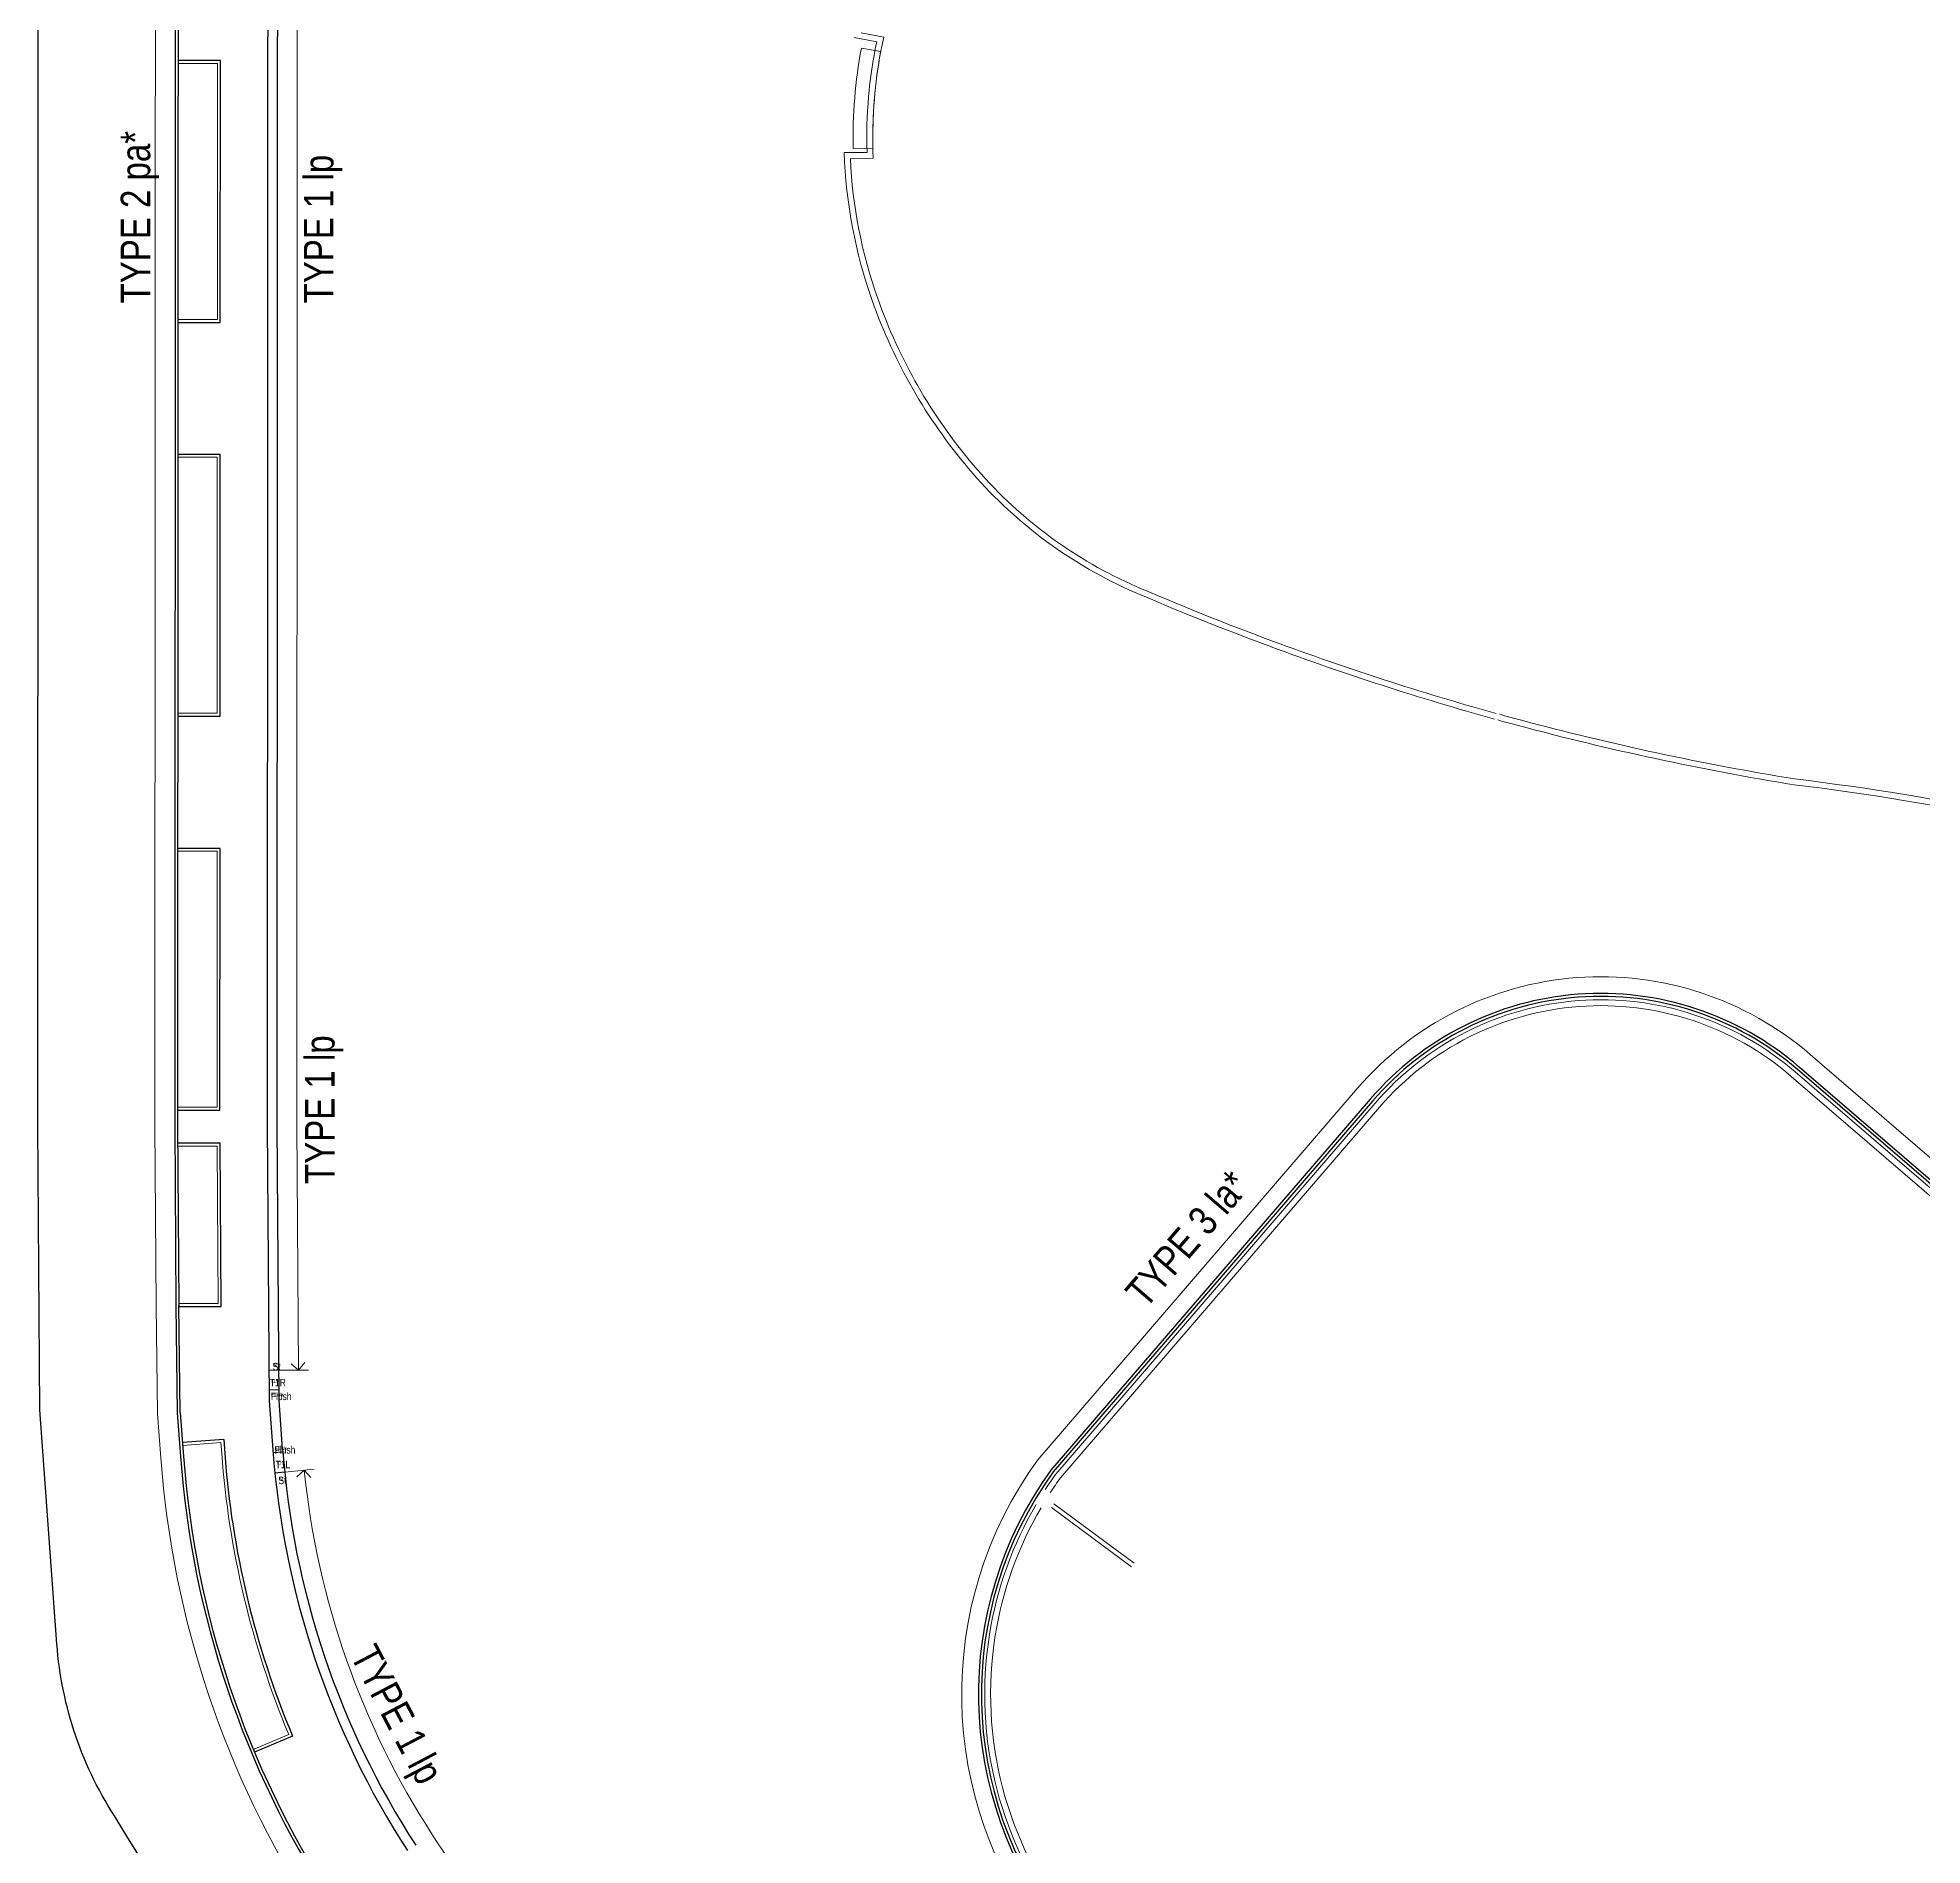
# Model space of a CAD drawing. Extents: x 832756 to 834508, y 817753 to 818399.
# Drawn here: x 833954.7 to 834050.4, y 817843.3 to 817935.1 of the extents above; entities that cross this region are included whole.
import ezdxf

# ---------------------------------------------------------------- set-up
doc = ezdxf.new("R2010")
doc.units = 0
doc.header["$MEASUREMENT"] = 0
doc.linetypes.add('ACAD_ISO02W100', pattern=[15, 12, -3])
for name, color, linetype, lineweight in [('000-PAV-Concrete-b', 1, 'Continuous', 25), ('000-PAV-Reused tiles-b', 3, 'Continuous', 15), ('000-PAV-Tree pits-b', 5, 'Continuous', 9), ('000-West8 - Transition pieces', 2, 'Continuous', 30), ('000-West8 - Transition pieces @ 0.25', 2, 'Continuous', 30), ('000-West8 - Transition pieces @ 0.5', 2, 'Continuous', 30), ('020-gutter-b-a', 8, 'ACAD_ISO02W100', 9), ('KERBS TYPE', 3, 'Continuous', 0)]:
    doc.layers.add(name, color=color, linetype=linetype, lineweight=lineweight)
doc.styles.add('base plan(mm)$0$SWIS721 LT', font='swiss.ttf')
doc.styles.add('W8 TOPO wkcd', font='swissc.ttf', dxfattribs={"height": 1.1})
doc.linetypes.add('FENCELINE1', pattern='A,6.35,-2.54,[133,ltypeshp.shx,S=2.54,R=0,X=-2.54,Y=0],-2.54,25.4', length=36.83)

# ---------------------------------------------------------------- blocks, each defined once
blk = doc.blocks.new('*U137')
at = {"layer": '000-West8 - Transition pieces @ 0.25', "insert": (0, 0), "char_height": 0.1875, "attachment_point": 1, "style": 'W8 TOPO wkcd'}
blk.add_mtext_dynamic_manual_height_columns('St', width=0.37325, gutter_width=1.375, heights=[0.202], dxfattribs=at)
at = {"layer": '000-West8 - Transition pieces @ 0.5', "insert": (0, 0), "char_height": 0.375, "attachment_point": 1, "style": 'W8 TOPO wkcd'}
blk.add_mtext_dynamic_manual_height_columns('St', width=0.74649, gutter_width=2.75, heights=[0.405], dxfattribs=at)
blk = doc.blocks.new('St')
at = {"layer": '000-West8 - Transition pieces'}
blk.add_blockref('*U137', (0, 0), dxfattribs=at)
blk = doc.blocks.new('*U138')
at = {"layer": '000-West8 - Transition pieces @ 0.25', "insert": (0, 0), "char_height": 0.1875, "attachment_point": 1, "style": 'W8 TOPO wkcd'}
blk.add_mtext_dynamic_manual_height_columns('Flush', width=0.37325, gutter_width=1.375, heights=[0.202], dxfattribs=at)
at = {"layer": '000-West8 - Transition pieces @ 0.5', "insert": (0, 0), "char_height": 0.375, "attachment_point": 1, "style": 'W8 TOPO wkcd'}
blk.add_mtext_dynamic_manual_height_columns('Flush', width=0.74649, gutter_width=2.75, heights=[0.405], dxfattribs=at)
blk = doc.blocks.new('Flush')
at = {"layer": '000-West8 - Transition pieces'}
blk.add_blockref('*U138', (0, 0), dxfattribs=at)
blk = doc.blocks.new('*U139')
at = {"layer": '000-West8 - Transition pieces @ 0.25', "insert": (0, 0), "char_height": 0.1875, "attachment_point": 1, "style": 'W8 TOPO wkcd'}
blk.add_mtext_dynamic_manual_height_columns('T1L', width=0.39888, gutter_width=1.375, heights=[0.205], dxfattribs=at)
at = {"layer": '000-West8 - Transition pieces @ 0.5', "insert": (0, 0), "char_height": 0.375, "attachment_point": 1, "style": 'W8 TOPO wkcd'}
blk.add_mtext_dynamic_manual_height_columns('T1L', width=0.79776, gutter_width=2.75, heights=[0.411], dxfattribs=at)
blk = doc.blocks.new('T1L')
at = {"layer": '000-West8 - Transition pieces'}
blk.add_blockref('*U139', (0, 0), dxfattribs=at)
blk = doc.blocks.new('*U140')
at = {"layer": '000-West8 - Transition pieces @ 0.25', "insert": (0, 0), "char_height": 0.1875, "attachment_point": 1, "style": 'W8 TOPO wkcd'}
blk.add_mtext_dynamic_manual_height_columns('T1R', width=0.39888, gutter_width=1.375, heights=[0.205], dxfattribs=at)
at = {"layer": '000-West8 - Transition pieces @ 0.5', "insert": (0, 0), "char_height": 0.375, "attachment_point": 1, "style": 'W8 TOPO wkcd'}
blk.add_mtext_dynamic_manual_height_columns('T1R', width=0.79776, gutter_width=2.75, heights=[0.411], dxfattribs=at)
blk = doc.blocks.new('T1R')
at = {"layer": '000-West8 - Transition pieces'}
blk.add_blockref('*U140', (0, 0), dxfattribs=at)
blk = doc.blocks.new('A$C1F770982')
at = {"layer": '020-gutter-b-a', "color": 2, "linetype": 'FENCELINE1', "ltscale": 4e-05}
for points in [[(833996.123, 817935.11), (833997.271, 817934.881, 0.060445), (833996.783, 817929.265), (833995.621, 817929.257)], [(833996.48, 817935.345), (833997.629, 817935.115, 0.067087), (833997.096, 817928.968), (833995.933, 817928.959)], [(834017.313, 817904.152, -0.0137), (834010.073, 817907.059, -0.111801), (834001.939, 817913.212, -0.091395), (833997.045, 817921.743, -0.077392), (833995.621, 817929.257)], [(834017.417, 817904.433, -0.013696), (834010.194, 817907.334, -0.111779), (834002.169, 817913.406, -0.091403), (833997.328, 817921.843, -0.074246), (833995.933, 817928.959)], [(834028.814, 817900.442, 0.001918), (834029.868, 817900.155)], [(834028.895, 817900.731, 0.001917), (834029.946, 817900.445)], [(834029.868, 817900.155, 0.025154), (834043.86, 817897.15, -0.045251), (834066.22, 817892.387, -0.034611), (834081.167, 817886.529, -0.023309), (834083.682, 817885.19)], [(834029.946, 817900.445, 0.025143), (834043.902, 817897.447, -0.045239), (834066.31, 817892.674, -0.034613), (834081.296, 817886.8, -0.024776), (834083.991, 817885.355)], [(834006.372, 817862.143), (834022.578, 817880.972, -0.414214), (834043.916, 817882.569), (834053.559, 817874.269)], [(834006.599, 817861.948), (834022.806, 817880.776, -0.414214), (834043.72, 817882.342), (834053.364, 817874.041)], [(834006.37, 817862.141, 0.012403), (834005.835, 817861.359)], [(834006.607, 817861.956, 0.012189), (834006.089, 817861.2)], [(834005.363, 817860.593, 0.09254), (834002.998, 817853.989)], [(834005.617, 817860.433, 0.092318), (834003.295, 817853.948)], [(834002.998, 817853.989, 0.20951), (834006.849, 817839.137), (834009.536, 817835.008), (834012.556, 817832.432)], [(834003.295, 817853.948, 0.209794), (834007.093, 817839.312), (834009.764, 817835.208), (834012.751, 817832.66)]]:
    blk.add_lwpolyline(points, format="xyb", dxfattribs=at)
for points in [[(834006.14, 817860.437), (834010.218, 817857.429)], [(834006.26, 817860.628), (834010.352, 817857.61)]]:
    blk.add_lwpolyline(points, dxfattribs=at)
for radius, end in [(142.396, 254.48712), (142.096, 254.48706)]:
    blk.add_arc((834066.735, 818037.696), radius, 249.69139, end, dxfattribs=at)

msp = doc.modelspace()

# ---------------------------------------------------------------- linework, layer by layer
at = {"layer": '000-PAV-Concrete-b', "ltscale": 0.01}
for p, q in [((833961.902, 817865.25), (833961.834, 817870.699)), ((833961.902, 817865.259), (833962.065, 817863.043)), ((833964.108, 817863.9), (833962.013, 817863.746)), ((833964.108, 817863.9), (833964.159, 817863.197))]:
    msp.add_line(p, q, dxfattribs=at)
at = {"layer": '000-PAV-Concrete-b'}
msp.add_line((833967.605, 817848.836), (833965.669, 817848.023), dxfattribs=at)
for points in [[(834210.283, 817753.895), (834162.651, 817753.623), (834160.744, 817753.995), (834157.916, 817753.361), (834107.512, 817754.565), (834105.198, 817754.977), (834099.331, 817758.641), (834095.064, 817760.806), (834078.175, 817762.115), (834050.169, 817755.142), (834048.03, 817756.03, -0.065281), (834033.662, 817764.332, -0.019968), (834000.397, 817792.025, -0.029895), (833985.19, 817807.494, -0.021438), (833974.808, 817820.486, -0.020879), (833958.722, 817844.532, -0.129185), (833955.638, 817853.524), (833954.765, 817865.4), (833954.661, 817879.821), (833954.757, 818098.296, -0.191627)], [(834046.902, 817821.161), (834066.123, 817843.492, 0.414214), (834064.492, 817865.281), (834044.124, 817882.812, 0.414214), (834022.336, 817881.181), (834006.12, 817862.341, 0.334705), (834006.589, 817838.95), (834008.696, 817835.713), (834008.933, 817832.13), (834006.89, 817826.891), (834004.258, 817823.275), (834009.911, 817817.599), (834013.424, 817814.553), (834017.904, 817818.958, -0.354054), (834028.287, 817818.344, -0.179645), (834028.717, 817817.508), (834029.024, 817814.963)], [(834046.788, 817821.259), (834066.009, 817843.59, 0.414214), (834064.394, 817865.167), (834044.026, 817882.698, 0.414214), (834022.449, 817881.083), (834006.238, 817862.248, 0.334709), (834006.711, 817839.038), (834008.843, 817835.762), (834009.085, 817832.106), (834007.023, 817826.819), (834004.455, 817823.29), (834010.013, 817817.709), (834013.418, 817814.757), (834017.807, 817819.073, -0.354446), (834028.388, 817818.454, -0.179645), (834028.866, 817817.526), (834029.173, 817814.981)]]:
    msp.add_lwpolyline(points, format="xyb", dxfattribs=at)
for points in [[(833966.367, 817990.439), (833966.318, 817879.861), (833966.419, 817865.87), (833966.603, 817863.376)], [(833967.101, 817863.413), (833966.919, 817865.89), (833966.818, 817879.863), (833966.867, 817990.439)], [(833961.664, 817984.441), (833961.618, 817879.845), (833961.684, 817870.697), (833961.752, 817865.248), (833961.915, 817863.032)], [(833961.786, 817920.632), (833963.936, 817920.632), (833963.942, 817933.93), (833961.792, 817933.931)], [(833961.777, 817900.631), (833963.927, 817900.63), (833963.933, 817913.931), (833961.783, 817913.931)], [(833961.768, 817880.631), (833963.918, 817880.63), (833963.924, 817893.921), (833961.774, 817893.922)], [(833961.834, 817870.647), (833963.985, 817870.647), (833963.925, 817878.947), (833961.775, 817878.947)]]:
    msp.add_lwpolyline(points, dxfattribs=at)
at = {"layer": '000-PAV-Concrete-b', "ltscale": 0.01}
for points in [[(833961.814, 817984.441), (833961.768, 817879.845)], [(833961.768, 817879.846), (833961.834, 817870.698)]]:
    msp.add_lwpolyline(points, dxfattribs=at)
at = {"layer": '000-PAV-Concrete-b'}
for radius, end in [(48, 212.9237), (47.85, 212.9237), (45.75, 202.78056), (43.3, 212.9237), (42.8, 212.9237)]:
    msp.add_arc((834009.786, 817866.551), radius, 184.20396, end, dxfattribs=at)
at = {"layer": '000-PAV-Reused tiles-b'}
msp.add_lwpolyline([(833997.475, 817934.384), (833996.492, 817934.569, 0.052669), (833996.082, 817929.462), (833997.081, 817929.487, -0.050774)], format="xyb", close=True, dxfattribs=at)
at = {"layer": '000-PAV-Tree pits-b'}
for p, q in [((833963.969, 817863.739), (833962.024, 817863.596)), ((833963.969, 817863.739), (833964.01, 817863.186)), ((833967.409, 817848.916), (833965.611, 817848.161))]:
    msp.add_line(p, q, dxfattribs=at)
for points in [[(833963.792, 817933.781), (833961.792, 817933.781), (833961.786, 817920.782), (833963.786, 817920.782)], [(833963.783, 817913.781), (833961.783, 817913.781), (833961.777, 817900.781), (833963.777, 817900.78)], [(833963.774, 817893.771), (833961.774, 817893.772), (833961.768, 817880.781), (833963.768, 817880.78)], [(833963.776, 817878.797), (833961.776, 817878.797), (833961.834, 817870.797), (833963.834, 817870.797)]]:
    msp.add_lwpolyline(points, close=True, dxfattribs=at)
msp.add_arc((834009.786, 817866.551), 45.9, 184.20396, 202.59332, dxfattribs=at)
at = {"layer": '000-West8 - Transition pieces'}
for points in [[(833966.908, 817867.414), (833966.408, 817867.405)], [(833966.915, 817866.414), (833966.416, 817866.404)], [(833967.113, 817863.257), (833966.615, 817863.216)], [(833967.204, 817862.242), (833966.706, 817862.19)]]:
    msp.add_lwpolyline(points, dxfattribs=at)
at = {"layer": 'KERBS TYPE', "ltscale": 0.000125}
for p, q in [((833968.408, 817867.425), (833966.908, 817867.414)), ((833968.696, 817862.393), (833967.204, 817862.242))]:
    msp.add_line(p, q, dxfattribs=at)
at = {"layer": 'KERBS TYPE', "ltscale": 0.000125, "flags": 128}
for points in [[(833960.664, 817984.442), (833960.618, 817879.841), (833960.684, 817870.687), (833960.753, 817865.205), (833960.918, 817862.959)], [(833967.862, 817979.444), (833967.818, 817879.866), (833967.908, 817867.421)], [(833967.528, 817867.746), (833967.908, 817867.421), (833968.233, 817867.801)], [(833968.534, 817861.972), (833968.198, 817862.343), (833967.827, 817862.008)]]:
    msp.add_lwpolyline(points, dxfattribs=at)
for points in [[(834044.165, 817815.105, -0.136545), (834039.125, 817818.169, -0.614424), (834039.43, 817819.008), (834046.952, 817819.915), (834066.767, 817842.937, 0.414214), (834065.047, 817865.925), (834044.679, 817883.456, 0.414214), (834021.691, 817881.735), (834005.452, 817862.868, 0.334679), (834005.897, 817838.455), (834007.862, 817835.435), (834008.072, 817832.262), (834006.138, 817827.303), (834003.144, 817823.188), (834009.33, 817816.977), (834013.46, 817813.396), (834018.451, 817818.305, -0.351609), (834027.714, 817817.716, -0.179645), (834027.873, 817817.406), (834028.181, 817814.861, -0.172926), (834028.106, 817814.533, -0.172031), (834024.373, 817811.604, -0.172031)], [(833974.47, 817844.19, 0.005491), (833978.509, 817838.082, 0.005491)]]:
    msp.add_lwpolyline(points, format="xyb", dxfattribs=at)
at = {"layer": 'KERBS TYPE', "ltscale": 0.000125}
for radius, start in [(49, 184.20396), (41.8, 185.77709)]:
    msp.add_arc((834009.786, 817866.551), radius, start, 212.9237, dxfattribs=at)

# ---------------------------------------------------------------- block references
at = {"layer": '000-West8 - Transition pieces'}
for name, p in [('St', (833966.601, 817867.789)), ('T1R', (833966.452, 817866.979)), ('Flush', (833966.501, 817866.274)), ('Flush', (833966.698, 817863.559)), ('T1L', (833966.742, 817862.816)), ('St', (833966.887, 817862.005))]:
    msp.add_blockref(name, p, dxfattribs=at)
at = {"layer": '020-gutter-b-a'}
msp.add_blockref('A$C1F770982', (0, 0), dxfattribs=at)

# ---------------------------------------------------------------- texts
at = {"layer": 'KERBS TYPE', "style": 'base plan(mm)$0$SWIS721 LT', "width": 0.8}
for s, rotation, p in [('TYPE 2 pa*', 90, (833960.375, 817921.599)), ('TYPE 1 lp', 90, (833969.678, 817921.599)), ('TYPE 1 lp', 90, (833969.735, 817876.877)), ('TYPE 3 la*', 49.32444, (834010.939, 817870.5)), ('TYPE 1 lp', 297.73046, (833970.508, 817852.929))]:
    msp.add_text(s, height=1.5, rotation=rotation, dxfattribs=at).set_placement(p)

doc.saveas('drawing.dxf')
